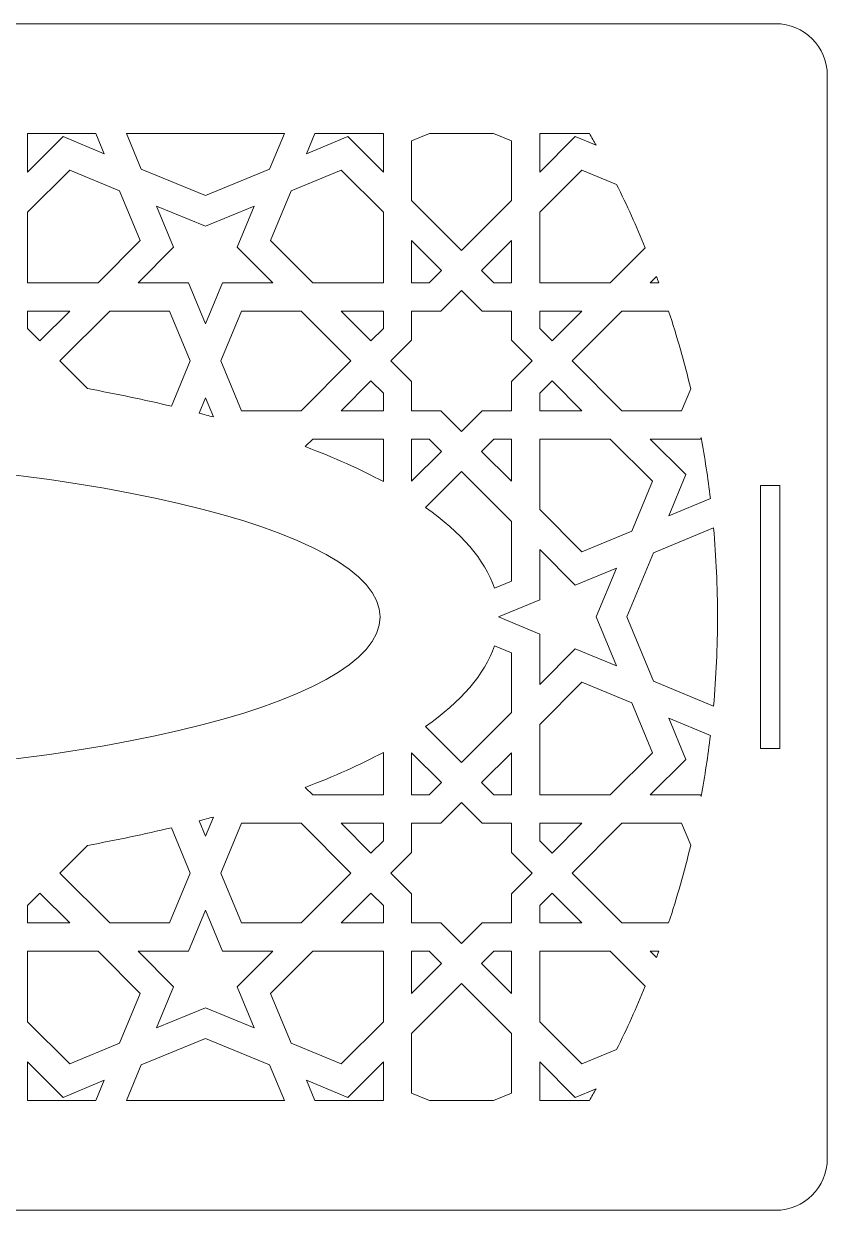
# Model space of a CAD drawing. Header units: millimetres. Extents: x -469 to 407, y -355 to 456.
# Drawn here: x 33.4 to 123.9, y -208.8 to -75.2 of the extents above; entities that cross this region are included whole.
import ezdxf

# ---------------------------------------------------------------- set-up
doc = ezdxf.new("R2010")
doc.units = ezdxf.units.MM
doc.header["$MEASUREMENT"] = 0
doc.layers.add('Layer 1', color=7, linetype='Continuous')

msp = doc.modelspace()

# ---------------------------------------------------------------- linework, layer by layer
at = {"layer": 'Layer 1', "color": 231, "lineweight": 20}
for points, knots in [([(123.8597, -202.9503), (123.8597, -202.9503), (123.8597, -81.0154), (123.8597, -81.0154), (123.8597, -81.0154), (123.8597, -77.8254), (121.2497, -75.2154), (118.0597, -75.2154), (118.0597, -75.2154), (118.0597, -75.2154), (-125.584, -75.2154), (-125.584, -75.2154), (-125.584, -75.2154), (-128.774, -75.2154), (-131.384, -77.8254), (-131.384, -81.0154), (-131.384, -81.0154), (-131.384, -81.0154), (-131.384, -202.9503), (-131.384, -202.9503), (-131.384, -202.9503), (-131.384, -206.1403), (-128.774, -208.7503), (-125.584, -208.7503), (-125.584, -208.7503), (-125.584, -208.7503), (118.0597, -208.7503), (118.0597, -208.7503), (118.0597, -208.7503), (121.2497, -208.7503), (123.8597, -206.1403), (123.8597, -202.9503)], [0, 0, 0, 0, 0.11111111, 0.11111111, 0.11111111, 0.11111111, 0.22222222, 0.22222222, 0.22222222, 0.22222222, 0.33333333, 0.33333333, 0.33333333, 0.33333333, 0.44444444, 0.44444444, 0.44444444, 0.44444444, 0.55555556, 0.55555556, 0.55555556, 0.55555556, 0.66666667, 0.66666667, 0.66666667, 0.66666667, 0.77777778, 0.77777778, 0.77777778, 0.77777778, 1, 1, 1, 1]), ([(42.4916, -89.8434), (42.4916, -89.8434), (37.8561, -87.9232), (37.8561, -87.9232), (37.8561, -87.9232), (37.8561, -87.9232), (33.8538, -91.9255), (33.8538, -91.9255), (33.8538, -91.9255), (33.8538, -91.9255), (33.8538, -87.5624), (33.8538, -87.5624), (33.8538, -87.5624), (33.8538, -87.5624), (41.5468, -87.5624), (41.5468, -87.5624), (41.5468, -87.5624), (41.5468, -87.5624), (42.4916, -89.8434), (42.4916, -89.8434)], [0, 0, 0, 0, 0.16666667, 0.16666667, 0.16666667, 0.16666667, 0.33333333, 0.33333333, 0.33333333, 0.33333333, 0.5, 0.5, 0.5, 0.5, 0.66666667, 0.66666667, 0.66666667, 0.66666667, 1, 1, 1, 1]), ([(61.0969, -91.5672), (61.0969, -91.5672), (53.8751, -94.5586), (53.8751, -94.5586), (53.8751, -94.5586), (53.8751, -94.5586), (46.6534, -91.5672), (46.6534, -91.5672), (46.6534, -91.5672), (46.6534, -91.5672), (44.9945, -87.5624), (44.9945, -87.5624), (44.9945, -87.5624), (44.9945, -87.5624), (62.7557, -87.5624), (62.7557, -87.5624), (62.7557, -87.5624), (62.7557, -87.5624), (61.0969, -91.5672), (61.0969, -91.5672)], [0, 0, 0, 0, 0.16666667, 0.16666667, 0.16666667, 0.16666667, 0.33333333, 0.33333333, 0.33333333, 0.33333333, 0.5, 0.5, 0.5, 0.5, 0.66666667, 0.66666667, 0.66666667, 0.66666667, 1, 1, 1, 1]), ([(69.8941, -87.9232), (69.8941, -87.9232), (65.2586, -89.8433), (65.2586, -89.8433), (65.2586, -89.8433), (65.2586, -89.8433), (66.2034, -87.5624), (66.2034, -87.5624), (66.2034, -87.5624), (66.2034, -87.5624), (73.8964, -87.5624), (73.8964, -87.5624), (73.8964, -87.5624), (73.8964, -87.5624), (73.8964, -91.9255), (73.8964, -91.9255), (73.8964, -91.9255), (73.8964, -91.9255), (69.8941, -87.9232), (69.8941, -87.9232)], [0, 0, 0, 0, 0.16666667, 0.16666667, 0.16666667, 0.16666667, 0.33333333, 0.33333333, 0.33333333, 0.33333333, 0.5, 0.5, 0.5, 0.5, 0.66666667, 0.66666667, 0.66666667, 0.66666667, 1, 1, 1, 1]), ([(88.3057, -95.1108), (88.3057, -95.1108), (82.6937, -100.7227), (82.6937, -100.7227), (82.6937, -100.7227), (82.6937, -100.7227), (77.0817, -95.1108), (77.0817, -95.1108), (77.0817, -95.1108), (77.0817, -95.1108), (77.0817, -88.3938), (77.0817, -88.3938), (77.0817, -88.3938), (77.0817, -88.3938), (79.0889, -87.5624), (79.0889, -87.5624), (79.0889, -87.5624), (79.0889, -87.5624), (86.2985, -87.5624), (86.2985, -87.5624), (86.2985, -87.5624), (86.2985, -87.5624), (88.3057, -88.3938), (88.3057, -88.3938), (88.3057, -88.3938), (88.3057, -88.3938), (88.3057, -95.1108), (88.3057, -95.1108)], [0, 0, 0, 0, 0.125, 0.125, 0.125, 0.125, 0.25, 0.25, 0.25, 0.25, 0.375, 0.375, 0.375, 0.375, 0.5, 0.5, 0.5, 0.5, 0.625, 0.625, 0.625, 0.625, 0.75, 0.75, 0.75, 0.75, 1, 1, 1, 1]), ([(97.8444, -88.897), (97.8444, -88.897), (95.4932, -87.9232), (95.4932, -87.9232), (95.4932, -87.9232), (95.4932, -87.9232), (91.491, -91.9255), (91.491, -91.9255), (91.491, -91.9255), (91.491, -91.9255), (91.491, -87.5624), (91.491, -87.5624), (91.491, -87.5624), (91.491, -87.5624), (97.0933, -87.5624), (97.0933, -87.5624), (97.0933, -87.5624), (97.3467, -88.0054), (97.5971, -88.4504), (97.8444, -88.897)], [0, 0, 0, 0, 0.16666667, 0.16666667, 0.16666667, 0.16666667, 0.33333333, 0.33333333, 0.33333333, 0.33333333, 0.5, 0.5, 0.5, 0.5, 0.66666667, 0.66666667, 0.66666667, 0.66666667, 1, 1, 1, 1]), ([(44.2153, -94.0051), (44.2153, -94.0051), (46.5401, -99.6171), (46.5401, -99.6171), (46.5401, -99.6171), (46.5401, -99.6171), (41.7904, -104.3667), (41.7904, -104.3667), (41.7904, -104.3667), (41.7904, -104.3667), (33.8538, -104.3667), (33.8538, -104.3667), (33.8538, -104.3667), (33.8538, -104.3667), (33.8538, -96.4301), (33.8538, -96.4301), (33.8538, -96.4301), (33.8538, -96.4301), (38.6035, -91.6805), (38.6035, -91.6805), (38.6035, -91.6805), (38.6035, -91.6805), (44.2153, -94.0051), (44.2153, -94.0051)], [0, 0, 0, 0, 0.14285714, 0.14285714, 0.14285714, 0.14285714, 0.28571429, 0.28571429, 0.28571429, 0.28571429, 0.42857143, 0.42857143, 0.42857143, 0.42857143, 0.57142857, 0.57142857, 0.57142857, 0.57142857, 0.71428571, 0.71428571, 0.71428571, 0.71428571, 1, 1, 1, 1]), ([(73.8964, -104.3668), (73.8964, -104.3668), (65.9598, -104.3668), (65.9598, -104.3668), (65.9598, -104.3668), (65.9598, -104.3668), (61.2101, -99.6171), (61.2101, -99.6171), (61.2101, -99.6171), (61.2101, -99.6171), (63.5348, -94.0051), (63.5348, -94.0051), (63.5348, -94.0051), (63.5348, -94.0051), (69.1468, -91.6805), (69.1468, -91.6805), (69.1468, -91.6805), (69.1468, -91.6805), (73.8964, -96.4301), (73.8964, -96.4301), (73.8964, -96.4301), (73.8964, -96.4301), (73.8964, -104.3668), (73.8964, -104.3668)], [0, 0, 0, 0, 0.14285714, 0.14285714, 0.14285714, 0.14285714, 0.28571429, 0.28571429, 0.28571429, 0.28571429, 0.42857143, 0.42857143, 0.42857143, 0.42857143, 0.57142857, 0.57142857, 0.57142857, 0.57142857, 0.71428571, 0.71428571, 0.71428571, 0.71428571, 1, 1, 1, 1]), ([(103.3715, -100.4228), (103.3715, -100.4228), (99.4276, -104.3668), (99.4276, -104.3668), (99.4276, -104.3668), (99.4276, -104.3668), (91.491, -104.3668), (91.491, -104.3668), (91.491, -104.3668), (91.491, -104.3668), (91.491, -96.4301), (91.491, -96.4301), (91.491, -96.4301), (91.491, -96.4301), (96.2406, -91.6805), (96.2406, -91.6805), (96.2406, -91.6805), (96.2406, -91.6805), (100.1536, -93.3014), (100.1536, -93.3014), (100.1536, -93.3014), (101.3076, -95.6296), (102.3815, -98.0048), (103.3715, -100.4228)], [0, 0, 0, 0, 0.14285714, 0.14285714, 0.14285714, 0.14285714, 0.28571429, 0.28571429, 0.28571429, 0.28571429, 0.42857143, 0.42857143, 0.42857143, 0.42857143, 0.57142857, 0.57142857, 0.57142857, 0.57142857, 0.71428571, 0.71428571, 0.71428571, 0.71428571, 1, 1, 1, 1]), ([(61.4551, -104.3668), (61.4551, -104.3668), (55.7951, -104.3668), (55.7951, -104.3668), (55.7951, -104.3668), (55.7951, -104.3668), (53.8751, -109.0022), (53.8751, -109.0022), (53.8751, -109.0022), (53.8751, -109.0022), (51.9551, -104.3667), (51.9551, -104.3667), (51.9551, -104.3667), (51.9551, -104.3667), (46.2951, -104.3667), (46.2951, -104.3667), (46.2951, -104.3667), (46.2951, -104.3667), (50.2973, -100.3645), (50.2973, -100.3645), (50.2973, -100.3645), (50.2973, -100.3645), (48.3772, -95.7289), (48.3772, -95.7289), (48.3772, -95.7289), (48.3772, -95.7289), (53.8751, -98.0063), (53.8751, -98.0063), (53.8751, -98.0063), (53.8751, -98.0063), (59.373, -95.7289), (59.373, -95.7289), (59.373, -95.7289), (59.373, -95.7289), (57.4529, -100.3645), (57.4529, -100.3645), (57.4529, -100.3645), (57.4529, -100.3645), (61.4551, -104.3668), (61.4551, -104.3668)], [0, 0, 0, 0, 0.09090909, 0.09090909, 0.09090909, 0.09090909, 0.18181818, 0.18181818, 0.18181818, 0.18181818, 0.27272727, 0.27272727, 0.27272727, 0.27272727, 0.36363636, 0.36363636, 0.36363636, 0.36363636, 0.45454545, 0.45454545, 0.45454545, 0.45454545, 0.54545455, 0.54545455, 0.54545455, 0.54545455, 0.63636364, 0.63636364, 0.63636364, 0.63636364, 0.72727273, 0.72727273, 0.72727273, 0.72727273, 0.81818182, 0.81818182, 0.81818182, 0.81818182, 1, 1, 1, 1]), ([(80.4414, -102.9751), (80.4414, -102.9751), (79.0498, -104.3668), (79.0498, -104.3668), (79.0498, -104.3668), (79.0498, -104.3668), (77.0817, -104.3668), (77.0817, -104.3668), (77.0817, -104.3668), (77.0817, -104.3668), (77.0817, -99.6154), (77.0817, -99.6154), (77.0817, -99.6154), (77.0817, -99.6154), (80.4414, -102.9751), (80.4414, -102.9751)], [0, 0, 0, 0, 0.2, 0.2, 0.2, 0.2, 0.4, 0.4, 0.4, 0.4, 0.6, 0.6, 0.6, 0.6, 1, 1, 1, 1]), ([(86.3376, -104.3668), (86.3376, -104.3668), (84.946, -102.9751), (84.946, -102.9751), (84.946, -102.9751), (84.946, -102.9751), (88.3057, -99.6154), (88.3057, -99.6154), (88.3057, -99.6154), (88.3057, -99.6154), (88.3057, -104.3668), (88.3057, -104.3668), (88.3057, -104.3668), (88.3057, -104.3668), (86.3376, -104.3668), (86.3376, -104.3668)], [0, 0, 0, 0, 0.2, 0.2, 0.2, 0.2, 0.4, 0.4, 0.4, 0.4, 0.6, 0.6, 0.6, 0.6, 1, 1, 1, 1]), ([(104.8975, -104.3668), (104.8975, -104.3668), (103.9322, -104.3668), (103.9322, -104.3668), (103.9322, -104.3668), (103.9322, -104.3668), (104.6375, -103.6615), (104.6375, -103.6615), (104.6375, -103.6615), (104.7249, -103.8961), (104.8116, -104.1313), (104.8975, -104.3668)], [0, 0, 0, 0, 0.25, 0.25, 0.25, 0.25, 0.5, 0.5, 0.5, 0.5, 1, 1, 1, 1]), ([(82.6937, -121.1005), (82.6937, -121.1005), (80.3691, -118.776), (80.3691, -118.776), (80.3691, -118.776), (80.3691, -118.776), (77.0817, -118.776), (77.0817, -118.776), (77.0817, -118.776), (77.0817, -118.776), (77.0817, -115.4886), (77.0817, -115.4886), (77.0817, -115.4886), (77.0817, -115.4886), (74.7572, -113.164), (74.7572, -113.164), (74.7572, -113.164), (74.7572, -113.164), (77.0817, -110.8395), (77.0817, -110.8395), (77.0817, -110.8395), (77.0817, -110.8395), (77.0817, -107.552), (77.0817, -107.552), (77.0817, -107.552), (77.0817, -107.552), (80.3691, -107.552), (80.3691, -107.552), (80.3691, -107.552), (80.3691, -107.552), (82.6937, -105.2276), (82.6937, -105.2276), (82.6937, -105.2276), (82.6937, -105.2276), (85.0182, -107.552), (85.0182, -107.552), (85.0182, -107.552), (85.0182, -107.552), (88.3057, -107.552), (88.3057, -107.552), (88.3057, -107.552), (88.3057, -107.552), (88.3057, -110.8395), (88.3057, -110.8395), (88.3057, -110.8395), (88.3057, -110.8395), (90.6301, -113.164), (90.6301, -113.164), (90.6301, -113.164), (90.6301, -113.164), (88.3057, -115.4886), (88.3057, -115.4886), (88.3057, -115.4886), (88.3057, -115.4886), (88.3057, -118.776), (88.3057, -118.776), (88.3057, -118.776), (88.3057, -118.776), (85.0182, -118.776), (85.0182, -118.776), (85.0182, -118.776), (85.0182, -118.776), (82.6937, -121.1005), (82.6937, -121.1005)], [0, 0, 0, 0, 0.05882353, 0.05882353, 0.05882353, 0.05882353, 0.11764706, 0.11764706, 0.11764706, 0.11764706, 0.17647059, 0.17647059, 0.17647059, 0.17647059, 0.23529412, 0.23529412, 0.23529412, 0.23529412, 0.29411765, 0.29411765, 0.29411765, 0.29411765, 0.35294118, 0.35294118, 0.35294118, 0.35294118, 0.41176471, 0.41176471, 0.41176471, 0.41176471, 0.47058824, 0.47058824, 0.47058824, 0.47058824, 0.52941176, 0.52941176, 0.52941176, 0.52941176, 0.58823529, 0.58823529, 0.58823529, 0.58823529, 0.64705882, 0.64705882, 0.64705882, 0.64705882, 0.70588235, 0.70588235, 0.70588235, 0.70588235, 0.76470588, 0.76470588, 0.76470588, 0.76470588, 0.82352941, 0.82352941, 0.82352941, 0.82352941, 0.88235294, 0.88235294, 0.88235294, 0.88235294, 1, 1, 1, 1]), ([(38.6052, -107.552), (38.6052, -107.552), (35.2455, -110.9117), (35.2455, -110.9117), (35.2455, -110.9117), (35.2455, -110.9117), (33.8538, -109.5201), (33.8538, -109.5201), (33.8538, -109.5201), (33.8538, -109.5201), (33.8538, -107.552), (33.8538, -107.552), (33.8538, -107.552), (33.8538, -107.552), (38.6052, -107.552), (38.6052, -107.552)], [0, 0, 0, 0, 0.2, 0.2, 0.2, 0.2, 0.4, 0.4, 0.4, 0.4, 0.6, 0.6, 0.6, 0.6, 1, 1, 1, 1]), ([(50.0403, -118.2603), (47.0351, -117.5401), (43.8878, -116.8787), (40.615, -116.2813), (40.615, -116.2813), (40.615, -116.2813), (37.4978, -113.1641), (37.4978, -113.1641), (37.4978, -113.1641), (37.4978, -113.1641), (43.1098, -107.552), (43.1098, -107.552), (43.1098, -107.552), (43.1098, -107.552), (49.8267, -107.552), (49.8267, -107.552), (49.8267, -107.552), (49.8267, -107.552), (52.1514, -113.1641), (52.1514, -113.1641), (52.1514, -113.1641), (52.1514, -113.1641), (50.0403, -118.2603), (50.0403, -118.2603)], [0, 0, 0, 0, 0.14285714, 0.14285714, 0.14285714, 0.14285714, 0.28571429, 0.28571429, 0.28571429, 0.28571429, 0.42857143, 0.42857143, 0.42857143, 0.42857143, 0.57142857, 0.57142857, 0.57142857, 0.57142857, 0.71428571, 0.71428571, 0.71428571, 0.71428571, 1, 1, 1, 1]), ([(64.6404, -118.776), (64.6404, -118.776), (57.9235, -118.776), (57.9235, -118.776), (57.9235, -118.776), (57.9235, -118.776), (55.5988, -113.164), (55.5988, -113.164), (55.5988, -113.164), (55.5988, -113.164), (57.9235, -107.552), (57.9235, -107.552), (57.9235, -107.552), (57.9235, -107.552), (64.6404, -107.552), (64.6404, -107.552), (64.6404, -107.552), (64.6404, -107.552), (70.2523, -113.164), (70.2523, -113.164), (70.2523, -113.164), (70.2523, -113.164), (64.6404, -118.776), (64.6404, -118.776)], [0, 0, 0, 0, 0.14285714, 0.14285714, 0.14285714, 0.14285714, 0.28571429, 0.28571429, 0.28571429, 0.28571429, 0.42857143, 0.42857143, 0.42857143, 0.42857143, 0.57142857, 0.57142857, 0.57142857, 0.57142857, 0.71428571, 0.71428571, 0.71428571, 0.71428571, 1, 1, 1, 1]), ([(72.5047, -110.9117), (72.5047, -110.9117), (69.145, -107.552), (69.145, -107.552), (69.145, -107.552), (69.145, -107.552), (73.8964, -107.552), (73.8964, -107.552), (73.8964, -107.552), (73.8964, -107.552), (73.8964, -109.5201), (73.8964, -109.5201), (73.8964, -109.5201), (73.8964, -109.5201), (72.5047, -110.9117), (72.5047, -110.9117)], [0, 0, 0, 0, 0.2, 0.2, 0.2, 0.2, 0.4, 0.4, 0.4, 0.4, 0.6, 0.6, 0.6, 0.6, 1, 1, 1, 1]), ([(92.8826, -110.9117), (92.8826, -110.9117), (91.491, -109.5201), (91.491, -109.5201), (91.491, -109.5201), (91.491, -109.5201), (91.491, -107.552), (91.491, -107.552), (91.491, -107.552), (91.491, -107.552), (96.2423, -107.552), (96.2423, -107.552), (96.2423, -107.552), (96.2423, -107.552), (92.8826, -110.9117), (92.8826, -110.9117)], [0, 0, 0, 0, 0.2, 0.2, 0.2, 0.2, 0.4, 0.4, 0.4, 0.4, 0.6, 0.6, 0.6, 0.6, 1, 1, 1, 1]), ([(106.0039, -107.552), (106.9494, -110.4166), (107.7803, -113.3333), (108.4908, -116.2968), (108.4908, -116.2968), (108.4908, -116.2968), (107.4639, -118.776), (107.4639, -118.776), (107.4639, -118.776), (107.4639, -118.776), (100.7469, -118.776), (100.7469, -118.776), (100.7469, -118.776), (100.7469, -118.776), (95.135, -113.164), (95.135, -113.164), (95.135, -113.164), (95.135, -113.164), (100.7469, -107.552), (100.7469, -107.552), (100.7469, -107.552), (100.7469, -107.552), (106.0039, -107.552), (106.0039, -107.552)], [0, 0, 0, 0, 0.14285714, 0.14285714, 0.14285714, 0.14285714, 0.28571429, 0.28571429, 0.28571429, 0.28571429, 0.42857143, 0.42857143, 0.42857143, 0.42857143, 0.57142857, 0.57142857, 0.57142857, 0.57142857, 0.71428571, 0.71428571, 0.71428571, 0.71428571, 1, 1, 1, 1]), ([(73.8964, -118.776), (73.8964, -118.776), (69.145, -118.776), (69.145, -118.776), (69.145, -118.776), (69.145, -118.776), (72.5047, -115.4163), (72.5047, -115.4163), (72.5047, -115.4163), (72.5047, -115.4163), (73.8964, -116.8079), (73.8964, -116.8079), (73.8964, -116.8079), (73.8964, -116.8079), (73.8964, -118.776), (73.8964, -118.776)], [0, 0, 0, 0, 0.2, 0.2, 0.2, 0.2, 0.4, 0.4, 0.4, 0.4, 0.6, 0.6, 0.6, 0.6, 1, 1, 1, 1]), ([(91.491, -118.776), (91.491, -118.776), (91.491, -116.8079), (91.491, -116.8079), (91.491, -116.8079), (91.491, -116.8079), (92.8826, -115.4163), (92.8826, -115.4163), (92.8826, -115.4163), (92.8826, -115.4163), (96.2423, -118.776), (96.2423, -118.776), (96.2423, -118.776), (96.2423, -118.776), (91.491, -118.776), (91.491, -118.776)], [0, 0, 0, 0, 0.2, 0.2, 0.2, 0.2, 0.4, 0.4, 0.4, 0.4, 0.6, 0.6, 0.6, 0.6, 1, 1, 1, 1]), ([(54.7644, -119.4727), (54.236, -119.3277), (53.7024, -119.1845), (53.1637, -119.0433), (53.1637, -119.0433), (53.1637, -119.0433), (53.8751, -117.3259), (53.8751, -117.3259), (53.8751, -117.3259), (53.8751, -117.3259), (54.7644, -119.4727), (54.7644, -119.4727)], [0, 0, 0, 0, 0.25, 0.25, 0.25, 0.25, 0.5, 0.5, 0.5, 0.5, 1, 1, 1, 1]), ([(73.8964, -121.9613), (73.8964, -121.9613), (73.8964, -126.7485), (73.8964, -126.7485), (73.8964, -126.7485), (71.3007, -125.3557), (68.3597, -124.0383), (65.1121, -122.8089), (65.1121, -122.8089), (65.1121, -122.8089), (65.9598, -121.9613), (65.9598, -121.9613), (65.9598, -121.9613), (65.9598, -121.9613), (73.8964, -121.9613), (73.8964, -121.9613)], [0, 0, 0, 0, 0.2, 0.2, 0.2, 0.2, 0.4, 0.4, 0.4, 0.4, 0.6, 0.6, 0.6, 0.6, 1, 1, 1, 1]), ([(80.4414, -123.353), (80.4414, -123.353), (77.0817, -126.7127), (77.0817, -126.7127), (77.0817, -126.7127), (77.0817, -126.7127), (77.0817, -121.9613), (77.0817, -121.9613), (77.0817, -121.9613), (77.0817, -121.9613), (79.0498, -121.9613), (79.0498, -121.9613), (79.0498, -121.9613), (79.0498, -121.9613), (80.4414, -123.353), (80.4414, -123.353)], [0, 0, 0, 0, 0.2, 0.2, 0.2, 0.2, 0.4, 0.4, 0.4, 0.4, 0.6, 0.6, 0.6, 0.6, 1, 1, 1, 1]), ([(88.3057, -126.7127), (88.3057, -126.7127), (84.946, -123.353), (84.946, -123.353), (84.946, -123.353), (84.946, -123.353), (86.3376, -121.9613), (86.3376, -121.9613), (86.3376, -121.9613), (86.3376, -121.9613), (88.3057, -121.9613), (88.3057, -121.9613), (88.3057, -121.9613), (88.3057, -121.9613), (88.3057, -126.7127), (88.3057, -126.7127)], [0, 0, 0, 0, 0.2, 0.2, 0.2, 0.2, 0.4, 0.4, 0.4, 0.4, 0.6, 0.6, 0.6, 0.6, 1, 1, 1, 1]), ([(91.491, -129.8979), (91.491, -129.8979), (91.491, -121.9613), (91.491, -121.9613), (91.491, -121.9613), (91.491, -121.9613), (99.4276, -121.9613), (99.4276, -121.9613), (99.4276, -121.9613), (99.4276, -121.9613), (104.1772, -126.7109), (104.1772, -126.7109), (104.1772, -126.7109), (104.1772, -126.7109), (101.8526, -132.3229), (101.8526, -132.3229), (101.8526, -132.3229), (101.8526, -132.3229), (96.2406, -134.6476), (96.2406, -134.6476), (96.2406, -134.6476), (96.2406, -134.6476), (91.491, -129.8979), (91.491, -129.8979)], [0, 0, 0, 0, 0.14285714, 0.14285714, 0.14285714, 0.14285714, 0.28571429, 0.28571429, 0.28571429, 0.28571429, 0.42857143, 0.42857143, 0.42857143, 0.42857143, 0.57142857, 0.57142857, 0.57142857, 0.57142857, 0.71428571, 0.71428571, 0.71428571, 0.71428571, 1, 1, 1, 1]), ([(109.6605, -121.7967), (110.0809, -124.0587), (110.4321, -126.3451), (110.7115, -128.6535), (110.7115, -128.6535), (110.7115, -128.6535), (106.0144, -130.5991), (106.0144, -130.5991), (106.0144, -130.5991), (106.0144, -130.5991), (107.9345, -125.9636), (107.9345, -125.9636), (107.9345, -125.9636), (107.9345, -125.9636), (103.9322, -121.9613), (103.9322, -121.9613), (103.9322, -121.9613), (103.9322, -121.9613), (109.5923, -121.9613), (109.5923, -121.9613), (109.5923, -121.9613), (109.5923, -121.9613), (109.6605, -121.7967), (109.6605, -121.7967)], [0, 0, 0, 0, 0.14285714, 0.14285714, 0.14285714, 0.14285714, 0.28571429, 0.28571429, 0.28571429, 0.28571429, 0.42857143, 0.42857143, 0.42857143, 0.42857143, 0.57142857, 0.57142857, 0.57142857, 0.57142857, 0.71428571, 0.71428571, 0.71428571, 0.71428571, 1, 1, 1, 1]), ([(-3.7621, -123.9093), (38.9267, -123.9093), (73.5328, -132.0011), (73.5328, -141.9828), (73.5328, -141.9828), (73.5328, -151.9645), (38.9267, -160.0563), (-3.7621, -160.0563), (-3.7621, -160.0563), (-46.4509, -160.0563), (-81.057, -151.9645), (-81.057, -141.9828), (-81.057, -141.9828), (-81.057, -132.0011), (-46.4509, -123.9093), (-3.7621, -123.9093)], [0, 0, 0, 0, 0.2, 0.2, 0.2, 0.2, 0.4, 0.4, 0.4, 0.4, 0.6, 0.6, 0.6, 0.6, 1, 1, 1, 1]), ([(86.4004, -138.7235), (85.3138, -135.5168), (82.6425, -132.4649), (78.6466, -129.6524), (78.6466, -129.6524), (78.6466, -129.6524), (82.6937, -125.6054), (82.6937, -125.6054), (82.6937, -125.6054), (82.6937, -125.6054), (88.3057, -131.2173), (88.3057, -131.2173), (88.3057, -131.2173), (88.3057, -131.2173), (88.3057, -137.9342), (88.3057, -137.9342), (88.3057, -137.9342), (88.3057, -137.9342), (86.4004, -138.7235), (86.4004, -138.7235)], [0, 0, 0, 0, 0.16666667, 0.16666667, 0.16666667, 0.16666667, 0.33333333, 0.33333333, 0.33333333, 0.33333333, 0.5, 0.5, 0.5, 0.5, 0.66666667, 0.66666667, 0.66666667, 0.66666667, 1, 1, 1, 1]), ([(116.3379, -156.7828), (116.3379, -156.7828), (116.3379, -127.1828), (116.3379, -127.1828), (116.3379, -127.1828), (116.3379, -127.1828), (118.5379, -127.1828), (118.5379, -127.1828), (118.5379, -127.1828), (118.5379, -127.1828), (118.5379, -156.7828), (118.5379, -156.7828), (118.5379, -156.7828), (118.5379, -156.7828), (116.3379, -156.7828), (116.3379, -156.7828)], [0, 0, 0, 0, 0.2, 0.2, 0.2, 0.2, 0.4, 0.4, 0.4, 0.4, 0.6, 0.6, 0.6, 0.6, 1, 1, 1, 1]), ([(111.0608, -131.9564), (111.3598, -135.2584), (111.5126, -138.6028), (111.5126, -141.9828), (111.5126, -141.9828), (111.5126, -145.3628), (111.3598, -148.7072), (111.0608, -152.0092), (111.0608, -152.0092), (111.0608, -152.0092), (104.2905, -149.2047), (104.2905, -149.2047), (104.2905, -149.2047), (104.2905, -149.2047), (101.2991, -141.9828), (101.2991, -141.9828), (101.2991, -141.9828), (101.2991, -141.9828), (104.2905, -134.7609), (104.2905, -134.7609), (104.2905, -134.7609), (104.2905, -134.7609), (111.0608, -131.9564), (111.0608, -131.9564)], [0, 0, 0, 0, 0.14285714, 0.14285714, 0.14285714, 0.14285714, 0.28571429, 0.28571429, 0.28571429, 0.28571429, 0.42857143, 0.42857143, 0.42857143, 0.42857143, 0.57142857, 0.57142857, 0.57142857, 0.57142857, 0.71428571, 0.71428571, 0.71428571, 0.71428571, 1, 1, 1, 1]), ([(86.8552, -141.9828), (86.8552, -141.9828), (91.491, -140.0626), (91.491, -140.0626), (91.491, -140.0626), (91.491, -140.0626), (91.491, -134.4026), (91.491, -134.4026), (91.491, -134.4026), (91.491, -134.4026), (95.4932, -138.4048), (95.4932, -138.4048), (95.4932, -138.4048), (95.4932, -138.4048), (100.1288, -136.4847), (100.1288, -136.4847), (100.1288, -136.4847), (100.1288, -136.4847), (97.8514, -141.9828), (97.8514, -141.9828), (97.8514, -141.9828), (97.8514, -141.9828), (100.1288, -147.4809), (100.1288, -147.4809), (100.1288, -147.4809), (100.1288, -147.4809), (95.4932, -145.5608), (95.4932, -145.5608), (95.4932, -145.5608), (95.4932, -145.5608), (91.491, -149.563), (91.491, -149.563), (91.491, -149.563), (91.491, -149.563), (91.491, -143.903), (91.491, -143.903), (91.491, -143.903), (91.491, -143.903), (86.8552, -141.9828), (86.8552, -141.9828)], [0, 0, 0, 0, 0.09090909, 0.09090909, 0.09090909, 0.09090909, 0.18181818, 0.18181818, 0.18181818, 0.18181818, 0.27272727, 0.27272727, 0.27272727, 0.27272727, 0.36363636, 0.36363636, 0.36363636, 0.36363636, 0.45454545, 0.45454545, 0.45454545, 0.45454545, 0.54545455, 0.54545455, 0.54545455, 0.54545455, 0.63636364, 0.63636364, 0.63636364, 0.63636364, 0.72727273, 0.72727273, 0.72727273, 0.72727273, 0.81818182, 0.81818182, 0.81818182, 0.81818182, 1, 1, 1, 1]), ([(86.4004, -145.2421), (86.4004, -145.2421), (88.3057, -146.0314), (88.3057, -146.0314), (88.3057, -146.0314), (88.3057, -146.0314), (88.3057, -152.7483), (88.3057, -152.7483), (88.3057, -152.7483), (88.3057, -152.7483), (82.6937, -158.3602), (82.6937, -158.3602), (82.6937, -158.3602), (82.6937, -158.3602), (78.6466, -154.3132), (78.6466, -154.3132), (78.6466, -154.3132), (82.6425, -151.5007), (85.3138, -148.4488), (86.4004, -145.2421)], [0, 0, 0, 0, 0.16666667, 0.16666667, 0.16666667, 0.16666667, 0.33333333, 0.33333333, 0.33333333, 0.33333333, 0.5, 0.5, 0.5, 0.5, 0.66666667, 0.66666667, 0.66666667, 0.66666667, 1, 1, 1, 1]), ([(91.491, -162.0043), (91.491, -162.0043), (91.491, -154.0677), (91.491, -154.0677), (91.491, -154.0677), (91.491, -154.0677), (96.2406, -149.318), (96.2406, -149.318), (96.2406, -149.318), (96.2406, -149.318), (101.8526, -151.6427), (101.8526, -151.6427), (101.8526, -151.6427), (101.8526, -151.6427), (104.1772, -157.2547), (104.1772, -157.2547), (104.1772, -157.2547), (104.1772, -157.2547), (99.4276, -162.0043), (99.4276, -162.0043), (99.4276, -162.0043), (99.4276, -162.0043), (91.491, -162.0043), (91.491, -162.0043)], [0, 0, 0, 0, 0.14285714, 0.14285714, 0.14285714, 0.14285714, 0.28571429, 0.28571429, 0.28571429, 0.28571429, 0.42857143, 0.42857143, 0.42857143, 0.42857143, 0.57142857, 0.57142857, 0.57142857, 0.57142857, 0.71428571, 0.71428571, 0.71428571, 0.71428571, 1, 1, 1, 1]), ([(109.6603, -162.1686), (109.6603, -162.1686), (109.5923, -162.0043), (109.5923, -162.0043), (109.5923, -162.0043), (109.5923, -162.0043), (103.9322, -162.0043), (103.9322, -162.0043), (103.9322, -162.0043), (103.9322, -162.0043), (107.9345, -158.002), (107.9345, -158.002), (107.9345, -158.002), (107.9345, -158.002), (106.0144, -153.3665), (106.0144, -153.3665), (106.0144, -153.3665), (106.0144, -153.3665), (110.7114, -155.312), (110.7114, -155.312), (110.7114, -155.312), (110.432, -157.6204), (110.0808, -159.9068), (109.6603, -162.1686)], [0, 0, 0, 0, 0.14285714, 0.14285714, 0.14285714, 0.14285714, 0.28571429, 0.28571429, 0.28571429, 0.28571429, 0.42857143, 0.42857143, 0.42857143, 0.42857143, 0.57142857, 0.57142857, 0.57142857, 0.57142857, 0.71428571, 0.71428571, 0.71428571, 0.71428571, 1, 1, 1, 1]), ([(73.8964, -157.2171), (73.8964, -157.2171), (73.8964, -162.0043), (73.8964, -162.0043), (73.8964, -162.0043), (73.8964, -162.0043), (65.9598, -162.0043), (65.9598, -162.0043), (65.9598, -162.0043), (65.9598, -162.0043), (65.1121, -161.1567), (65.1121, -161.1567), (65.1121, -161.1567), (68.3597, -159.9273), (71.3007, -158.6099), (73.8964, -157.2171)], [0, 0, 0, 0, 0.2, 0.2, 0.2, 0.2, 0.4, 0.4, 0.4, 0.4, 0.6, 0.6, 0.6, 0.6, 1, 1, 1, 1]), ([(77.0817, -157.2529), (77.0817, -157.2529), (80.4414, -160.6126), (80.4414, -160.6126), (80.4414, -160.6126), (80.4414, -160.6126), (79.0498, -162.0043), (79.0498, -162.0043), (79.0498, -162.0043), (79.0498, -162.0043), (77.0817, -162.0043), (77.0817, -162.0043), (77.0817, -162.0043), (77.0817, -162.0043), (77.0817, -157.2529), (77.0817, -157.2529)], [0, 0, 0, 0, 0.2, 0.2, 0.2, 0.2, 0.4, 0.4, 0.4, 0.4, 0.6, 0.6, 0.6, 0.6, 1, 1, 1, 1]), ([(84.946, -160.6126), (84.946, -160.6126), (88.3057, -157.2529), (88.3057, -157.2529), (88.3057, -157.2529), (88.3057, -157.2529), (88.3057, -162.0043), (88.3057, -162.0043), (88.3057, -162.0043), (88.3057, -162.0043), (86.3376, -162.0043), (86.3376, -162.0043), (86.3376, -162.0043), (86.3376, -162.0043), (84.946, -160.6126), (84.946, -160.6126)], [0, 0, 0, 0, 0.2, 0.2, 0.2, 0.2, 0.4, 0.4, 0.4, 0.4, 0.6, 0.6, 0.6, 0.6, 1, 1, 1, 1]), ([(80.3691, -165.1896), (80.3691, -165.1896), (82.6937, -162.8651), (82.6937, -162.8651), (82.6937, -162.8651), (82.6937, -162.8651), (85.0182, -165.1896), (85.0182, -165.1896), (85.0182, -165.1896), (85.0182, -165.1896), (88.3057, -165.1896), (88.3057, -165.1896), (88.3057, -165.1896), (88.3057, -165.1896), (88.3057, -168.477), (88.3057, -168.477), (88.3057, -168.477), (88.3057, -168.477), (90.6301, -170.8016), (90.6301, -170.8016), (90.6301, -170.8016), (90.6301, -170.8016), (88.3057, -173.1261), (88.3057, -173.1261), (88.3057, -173.1261), (88.3057, -173.1261), (88.3057, -176.4136), (88.3057, -176.4136), (88.3057, -176.4136), (88.3057, -176.4136), (85.0182, -176.4136), (85.0182, -176.4136), (85.0182, -176.4136), (85.0182, -176.4136), (82.6937, -178.738), (82.6937, -178.738), (82.6937, -178.738), (82.6937, -178.738), (80.3691, -176.4136), (80.3691, -176.4136), (80.3691, -176.4136), (80.3691, -176.4136), (77.0817, -176.4136), (77.0817, -176.4136), (77.0817, -176.4136), (77.0817, -176.4136), (77.0817, -173.1261), (77.0817, -173.1261), (77.0817, -173.1261), (77.0817, -173.1261), (74.7572, -170.8016), (74.7572, -170.8016), (74.7572, -170.8016), (74.7572, -170.8016), (77.0817, -168.477), (77.0817, -168.477), (77.0817, -168.477), (77.0817, -168.477), (77.0817, -165.1896), (77.0817, -165.1896), (77.0817, -165.1896), (77.0817, -165.1896), (80.3691, -165.1896), (80.3691, -165.1896)], [0, 0, 0, 0, 0.05882353, 0.05882353, 0.05882353, 0.05882353, 0.11764706, 0.11764706, 0.11764706, 0.11764706, 0.17647059, 0.17647059, 0.17647059, 0.17647059, 0.23529412, 0.23529412, 0.23529412, 0.23529412, 0.29411765, 0.29411765, 0.29411765, 0.29411765, 0.35294118, 0.35294118, 0.35294118, 0.35294118, 0.41176471, 0.41176471, 0.41176471, 0.41176471, 0.47058824, 0.47058824, 0.47058824, 0.47058824, 0.52941176, 0.52941176, 0.52941176, 0.52941176, 0.58823529, 0.58823529, 0.58823529, 0.58823529, 0.64705882, 0.64705882, 0.64705882, 0.64705882, 0.70588235, 0.70588235, 0.70588235, 0.70588235, 0.76470588, 0.76470588, 0.76470588, 0.76470588, 0.82352941, 0.82352941, 0.82352941, 0.82352941, 0.88235294, 0.88235294, 0.88235294, 0.88235294, 1, 1, 1, 1]), ([(53.1637, -164.9223), (53.7024, -164.7811), (54.236, -164.6379), (54.7644, -164.4929), (54.7644, -164.4929), (54.7644, -164.4929), (53.8751, -166.6397), (53.8751, -166.6397), (53.8751, -166.6397), (53.8751, -166.6397), (53.1637, -164.9223), (53.1637, -164.9223)], [0, 0, 0, 0, 0.25, 0.25, 0.25, 0.25, 0.5, 0.5, 0.5, 0.5, 1, 1, 1, 1]), ([(57.9235, -165.1896), (57.9235, -165.1896), (64.6404, -165.1896), (64.6404, -165.1896), (64.6404, -165.1896), (64.6404, -165.1896), (70.2523, -170.8016), (70.2523, -170.8016), (70.2523, -170.8016), (70.2523, -170.8016), (64.6404, -176.4136), (64.6404, -176.4136), (64.6404, -176.4136), (64.6404, -176.4136), (57.9235, -176.4136), (57.9235, -176.4136), (57.9235, -176.4136), (57.9235, -176.4136), (55.5988, -170.8016), (55.5988, -170.8016), (55.5988, -170.8016), (55.5988, -170.8016), (57.9235, -165.1896), (57.9235, -165.1896)], [0, 0, 0, 0, 0.14285714, 0.14285714, 0.14285714, 0.14285714, 0.28571429, 0.28571429, 0.28571429, 0.28571429, 0.42857143, 0.42857143, 0.42857143, 0.42857143, 0.57142857, 0.57142857, 0.57142857, 0.57142857, 0.71428571, 0.71428571, 0.71428571, 0.71428571, 1, 1, 1, 1]), ([(69.145, -165.1896), (69.145, -165.1896), (73.8964, -165.1896), (73.8964, -165.1896), (73.8964, -165.1896), (73.8964, -165.1896), (73.8964, -167.1577), (73.8964, -167.1577), (73.8964, -167.1577), (73.8964, -167.1577), (72.5047, -168.5493), (72.5047, -168.5493), (72.5047, -168.5493), (72.5047, -168.5493), (69.145, -165.1896), (69.145, -165.1896)], [0, 0, 0, 0, 0.2, 0.2, 0.2, 0.2, 0.4, 0.4, 0.4, 0.4, 0.6, 0.6, 0.6, 0.6, 1, 1, 1, 1]), ([(91.491, -167.1577), (91.491, -167.1577), (91.491, -165.1896), (91.491, -165.1896), (91.491, -165.1896), (91.491, -165.1896), (96.2423, -165.1896), (96.2423, -165.1896), (96.2423, -165.1896), (96.2423, -165.1896), (92.8826, -168.5493), (92.8826, -168.5493), (92.8826, -168.5493), (92.8826, -168.5493), (91.491, -167.1577), (91.491, -167.1577)], [0, 0, 0, 0, 0.2, 0.2, 0.2, 0.2, 0.4, 0.4, 0.4, 0.4, 0.6, 0.6, 0.6, 0.6, 1, 1, 1, 1]), ([(108.4907, -167.6685), (107.7802, -170.6321), (106.9493, -173.549), (106.0038, -176.4136), (106.0038, -176.4136), (106.0038, -176.4136), (100.7469, -176.4136), (100.7469, -176.4136), (100.7469, -176.4136), (100.7469, -176.4136), (95.135, -170.8016), (95.135, -170.8016), (95.135, -170.8016), (95.135, -170.8016), (100.7469, -165.1896), (100.7469, -165.1896), (100.7469, -165.1896), (100.7469, -165.1896), (107.4639, -165.1896), (107.4639, -165.1896), (107.4639, -165.1896), (107.4639, -165.1896), (108.4907, -167.6685), (108.4907, -167.6685)], [0, 0, 0, 0, 0.14285714, 0.14285714, 0.14285714, 0.14285714, 0.28571429, 0.28571429, 0.28571429, 0.28571429, 0.42857143, 0.42857143, 0.42857143, 0.42857143, 0.57142857, 0.57142857, 0.57142857, 0.57142857, 0.71428571, 0.71428571, 0.71428571, 0.71428571, 1, 1, 1, 1]), ([(40.615, -167.6843), (43.8878, -167.0869), (47.0351, -166.4255), (50.0403, -165.7053), (50.0403, -165.7053), (50.0403, -165.7053), (52.1514, -170.8015), (52.1514, -170.8015), (52.1514, -170.8015), (52.1514, -170.8015), (49.8267, -176.4136), (49.8267, -176.4136), (49.8267, -176.4136), (49.8267, -176.4136), (43.1098, -176.4136), (43.1098, -176.4136), (43.1098, -176.4136), (43.1098, -176.4136), (37.4978, -170.8015), (37.4978, -170.8015), (37.4978, -170.8015), (37.4978, -170.8015), (40.615, -167.6843), (40.615, -167.6843)], [0, 0, 0, 0, 0.14285714, 0.14285714, 0.14285714, 0.14285714, 0.28571429, 0.28571429, 0.28571429, 0.28571429, 0.42857143, 0.42857143, 0.42857143, 0.42857143, 0.57142857, 0.57142857, 0.57142857, 0.57142857, 0.71428571, 0.71428571, 0.71428571, 0.71428571, 1, 1, 1, 1]), ([(35.2455, -173.0539), (35.2455, -173.0539), (38.6052, -176.4136), (38.6052, -176.4136), (38.6052, -176.4136), (38.6052, -176.4136), (33.8538, -176.4136), (33.8538, -176.4136), (33.8538, -176.4136), (33.8538, -176.4136), (33.8538, -174.4455), (33.8538, -174.4455), (33.8538, -174.4455), (33.8538, -174.4455), (35.2455, -173.0539), (35.2455, -173.0539)], [0, 0, 0, 0, 0.2, 0.2, 0.2, 0.2, 0.4, 0.4, 0.4, 0.4, 0.6, 0.6, 0.6, 0.6, 1, 1, 1, 1]), ([(69.145, -176.4136), (69.145, -176.4136), (72.5047, -173.0539), (72.5047, -173.0539), (72.5047, -173.0539), (72.5047, -173.0539), (73.8964, -174.4455), (73.8964, -174.4455), (73.8964, -174.4455), (73.8964, -174.4455), (73.8964, -176.4136), (73.8964, -176.4136), (73.8964, -176.4136), (73.8964, -176.4136), (69.145, -176.4136), (69.145, -176.4136)], [0, 0, 0, 0, 0.2, 0.2, 0.2, 0.2, 0.4, 0.4, 0.4, 0.4, 0.6, 0.6, 0.6, 0.6, 1, 1, 1, 1]), ([(91.491, -174.4455), (91.491, -174.4455), (92.8826, -173.0539), (92.8826, -173.0539), (92.8826, -173.0539), (92.8826, -173.0539), (96.2423, -176.4136), (96.2423, -176.4136), (96.2423, -176.4136), (96.2423, -176.4136), (91.491, -176.4136), (91.491, -176.4136), (91.491, -176.4136), (91.491, -176.4136), (91.491, -174.4455), (91.491, -174.4455)], [0, 0, 0, 0, 0.2, 0.2, 0.2, 0.2, 0.4, 0.4, 0.4, 0.4, 0.6, 0.6, 0.6, 0.6, 1, 1, 1, 1]), ([(55.7951, -179.5988), (55.7951, -179.5988), (61.4551, -179.5988), (61.4551, -179.5988), (61.4551, -179.5988), (61.4551, -179.5988), (57.4529, -183.6011), (57.4529, -183.6011), (57.4529, -183.6011), (57.4529, -183.6011), (59.373, -188.2367), (59.373, -188.2367), (59.373, -188.2367), (59.373, -188.2367), (53.8751, -185.9593), (53.8751, -185.9593), (53.8751, -185.9593), (53.8751, -185.9593), (48.3772, -188.2367), (48.3772, -188.2367), (48.3772, -188.2367), (48.3772, -188.2367), (50.2973, -183.6011), (50.2973, -183.6011), (50.2973, -183.6011), (50.2973, -183.6011), (46.2951, -179.5989), (46.2951, -179.5989), (46.2951, -179.5989), (46.2951, -179.5989), (51.9551, -179.5989), (51.9551, -179.5989), (51.9551, -179.5989), (51.9551, -179.5989), (53.8751, -174.9634), (53.8751, -174.9634), (53.8751, -174.9634), (53.8751, -174.9634), (55.7951, -179.5988), (55.7951, -179.5988)], [0, 0, 0, 0, 0.09090909, 0.09090909, 0.09090909, 0.09090909, 0.18181818, 0.18181818, 0.18181818, 0.18181818, 0.27272727, 0.27272727, 0.27272727, 0.27272727, 0.36363636, 0.36363636, 0.36363636, 0.36363636, 0.45454545, 0.45454545, 0.45454545, 0.45454545, 0.54545455, 0.54545455, 0.54545455, 0.54545455, 0.63636364, 0.63636364, 0.63636364, 0.63636364, 0.72727273, 0.72727273, 0.72727273, 0.72727273, 0.81818182, 0.81818182, 0.81818182, 0.81818182, 1, 1, 1, 1]), ([(46.5401, -184.3485), (46.5401, -184.3485), (44.2153, -189.9605), (44.2153, -189.9605), (44.2153, -189.9605), (44.2153, -189.9605), (38.6035, -192.2851), (38.6035, -192.2851), (38.6035, -192.2851), (38.6035, -192.2851), (33.8538, -187.5355), (33.8538, -187.5355), (33.8538, -187.5355), (33.8538, -187.5355), (33.8538, -179.5989), (33.8538, -179.5989), (33.8538, -179.5989), (33.8538, -179.5989), (41.7904, -179.5989), (41.7904, -179.5989), (41.7904, -179.5989), (41.7904, -179.5989), (46.5401, -184.3485), (46.5401, -184.3485)], [0, 0, 0, 0, 0.14285714, 0.14285714, 0.14285714, 0.14285714, 0.28571429, 0.28571429, 0.28571429, 0.28571429, 0.42857143, 0.42857143, 0.42857143, 0.42857143, 0.57142857, 0.57142857, 0.57142857, 0.57142857, 0.71428571, 0.71428571, 0.71428571, 0.71428571, 1, 1, 1, 1]), ([(65.9598, -179.5988), (65.9598, -179.5988), (73.8964, -179.5988), (73.8964, -179.5988), (73.8964, -179.5988), (73.8964, -179.5988), (73.8964, -187.5355), (73.8964, -187.5355), (73.8964, -187.5355), (73.8964, -187.5355), (69.1468, -192.2851), (69.1468, -192.2851), (69.1468, -192.2851), (69.1468, -192.2851), (63.5348, -189.9605), (63.5348, -189.9605), (63.5348, -189.9605), (63.5348, -189.9605), (61.2101, -184.3485), (61.2101, -184.3485), (61.2101, -184.3485), (61.2101, -184.3485), (65.9598, -179.5988), (65.9598, -179.5988)], [0, 0, 0, 0, 0.14285714, 0.14285714, 0.14285714, 0.14285714, 0.28571429, 0.28571429, 0.28571429, 0.28571429, 0.42857143, 0.42857143, 0.42857143, 0.42857143, 0.57142857, 0.57142857, 0.57142857, 0.57142857, 0.71428571, 0.71428571, 0.71428571, 0.71428571, 1, 1, 1, 1]), ([(79.0498, -179.5988), (79.0498, -179.5988), (80.4414, -180.9905), (80.4414, -180.9905), (80.4414, -180.9905), (80.4414, -180.9905), (77.0817, -184.3502), (77.0817, -184.3502), (77.0817, -184.3502), (77.0817, -184.3502), (77.0817, -179.5988), (77.0817, -179.5988), (77.0817, -179.5988), (77.0817, -179.5988), (79.0498, -179.5988), (79.0498, -179.5988)], [0, 0, 0, 0, 0.2, 0.2, 0.2, 0.2, 0.4, 0.4, 0.4, 0.4, 0.6, 0.6, 0.6, 0.6, 1, 1, 1, 1]), ([(84.946, -180.9905), (84.946, -180.9905), (86.3376, -179.5988), (86.3376, -179.5988), (86.3376, -179.5988), (86.3376, -179.5988), (88.3057, -179.5988), (88.3057, -179.5988), (88.3057, -179.5988), (88.3057, -179.5988), (88.3057, -184.3502), (88.3057, -184.3502), (88.3057, -184.3502), (88.3057, -184.3502), (84.946, -180.9905), (84.946, -180.9905)], [0, 0, 0, 0, 0.2, 0.2, 0.2, 0.2, 0.4, 0.4, 0.4, 0.4, 0.6, 0.6, 0.6, 0.6, 1, 1, 1, 1]), ([(100.1537, -190.6642), (100.1537, -190.6642), (96.2406, -192.2851), (96.2406, -192.2851), (96.2406, -192.2851), (96.2406, -192.2851), (91.491, -187.5355), (91.491, -187.5355), (91.491, -187.5355), (91.491, -187.5355), (91.491, -179.5988), (91.491, -179.5988), (91.491, -179.5988), (91.491, -179.5988), (99.4276, -179.5988), (99.4276, -179.5988), (99.4276, -179.5988), (99.4276, -179.5988), (103.3715, -183.5428), (103.3715, -183.5428), (103.3715, -183.5428), (102.3815, -185.9609), (101.3076, -188.336), (100.1537, -190.6642)], [0, 0, 0, 0, 0.14285714, 0.14285714, 0.14285714, 0.14285714, 0.28571429, 0.28571429, 0.28571429, 0.28571429, 0.42857143, 0.42857143, 0.42857143, 0.42857143, 0.57142857, 0.57142857, 0.57142857, 0.57142857, 0.71428571, 0.71428571, 0.71428571, 0.71428571, 1, 1, 1, 1]), ([(104.8975, -179.5988), (104.8116, -179.8342), (104.725, -180.0694), (104.6375, -180.3041), (104.6375, -180.3041), (104.6375, -180.3041), (103.9322, -179.5988), (103.9322, -179.5988), (103.9322, -179.5988), (103.9322, -179.5988), (104.8975, -179.5988), (104.8975, -179.5988)], [0, 0, 0, 0, 0.25, 0.25, 0.25, 0.25, 0.5, 0.5, 0.5, 0.5, 1, 1, 1, 1]), ([(82.6937, -183.2429), (82.6937, -183.2429), (88.3057, -188.8548), (88.3057, -188.8548), (88.3057, -188.8548), (88.3057, -188.8548), (88.3057, -195.5718), (88.3057, -195.5718), (88.3057, -195.5718), (88.3057, -195.5718), (86.2985, -196.4032), (86.2985, -196.4032), (86.2985, -196.4032), (86.2985, -196.4032), (79.0889, -196.4032), (79.0889, -196.4032), (79.0889, -196.4032), (79.0889, -196.4032), (77.0817, -195.5718), (77.0817, -195.5718), (77.0817, -195.5718), (77.0817, -195.5718), (77.0817, -188.8548), (77.0817, -188.8548), (77.0817, -188.8548), (77.0817, -188.8548), (82.6937, -183.2429), (82.6937, -183.2429)], [0, 0, 0, 0, 0.125, 0.125, 0.125, 0.125, 0.25, 0.25, 0.25, 0.25, 0.375, 0.375, 0.375, 0.375, 0.5, 0.5, 0.5, 0.5, 0.625, 0.625, 0.625, 0.625, 0.75, 0.75, 0.75, 0.75, 1, 1, 1, 1]), ([(53.8751, -189.407), (53.8751, -189.407), (61.0969, -192.3984), (61.0969, -192.3984), (61.0969, -192.3984), (61.0969, -192.3984), (62.7557, -196.4032), (62.7557, -196.4032), (62.7557, -196.4032), (62.7557, -196.4032), (44.9945, -196.4032), (44.9945, -196.4032), (44.9945, -196.4032), (44.9945, -196.4032), (46.6534, -192.3984), (46.6534, -192.3984), (46.6534, -192.3984), (46.6534, -192.3984), (53.8751, -189.407), (53.8751, -189.407)], [0, 0, 0, 0, 0.16666667, 0.16666667, 0.16666667, 0.16666667, 0.33333333, 0.33333333, 0.33333333, 0.33333333, 0.5, 0.5, 0.5, 0.5, 0.66666667, 0.66666667, 0.66666667, 0.66666667, 1, 1, 1, 1]), ([(37.8561, -196.0424), (37.8561, -196.0424), (42.4916, -194.1222), (42.4916, -194.1222), (42.4916, -194.1222), (42.4916, -194.1222), (41.5468, -196.4032), (41.5468, -196.4032), (41.5468, -196.4032), (41.5468, -196.4032), (33.8538, -196.4032), (33.8538, -196.4032), (33.8538, -196.4032), (33.8538, -196.4032), (33.8538, -192.0401), (33.8538, -192.0401), (33.8538, -192.0401), (33.8538, -192.0401), (37.8561, -196.0424), (37.8561, -196.0424)], [0, 0, 0, 0, 0.16666667, 0.16666667, 0.16666667, 0.16666667, 0.33333333, 0.33333333, 0.33333333, 0.33333333, 0.5, 0.5, 0.5, 0.5, 0.66666667, 0.66666667, 0.66666667, 0.66666667, 1, 1, 1, 1]), ([(65.2586, -194.1223), (65.2586, -194.1223), (69.8941, -196.0424), (69.8941, -196.0424), (69.8941, -196.0424), (69.8941, -196.0424), (73.8964, -192.0401), (73.8964, -192.0401), (73.8964, -192.0401), (73.8964, -192.0401), (73.8964, -196.4032), (73.8964, -196.4032), (73.8964, -196.4032), (73.8964, -196.4032), (66.2034, -196.4032), (66.2034, -196.4032), (66.2034, -196.4032), (66.2034, -196.4032), (65.2586, -194.1223), (65.2586, -194.1223)], [0, 0, 0, 0, 0.16666667, 0.16666667, 0.16666667, 0.16666667, 0.33333333, 0.33333333, 0.33333333, 0.33333333, 0.5, 0.5, 0.5, 0.5, 0.66666667, 0.66666667, 0.66666667, 0.66666667, 1, 1, 1, 1]), ([(97.8444, -195.0685), (97.5971, -195.5152), (97.3467, -195.9602), (97.0933, -196.4032), (97.0933, -196.4032), (97.0933, -196.4032), (91.491, -196.4032), (91.491, -196.4032), (91.491, -196.4032), (91.491, -196.4032), (91.491, -192.0401), (91.491, -192.0401), (91.491, -192.0401), (91.491, -192.0401), (95.4932, -196.0424), (95.4932, -196.0424), (95.4932, -196.0424), (95.4932, -196.0424), (97.8444, -195.0685), (97.8444, -195.0685)], [0, 0, 0, 0, 0.16666667, 0.16666667, 0.16666667, 0.16666667, 0.33333333, 0.33333333, 0.33333333, 0.33333333, 0.5, 0.5, 0.5, 0.5, 0.66666667, 0.66666667, 0.66666667, 0.66666667, 1, 1, 1, 1])]:
    msp.add_open_spline(points, degree=3, knots=knots, dxfattribs=at)

doc.saveas('drawing.dxf')
